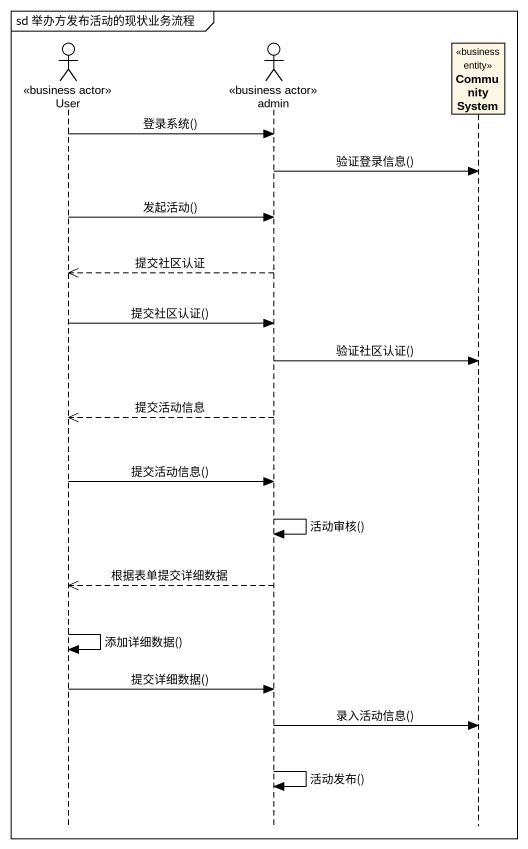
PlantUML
@startuml
mainframe sd 举办方发布活动的现状业务流程
hide footbox
actor User <<business actor>>
actor admin <<business actor>>
participant "Community System" as Community_System <<business entity>>

User -> admin : 登录系统()
admin -> Community_System : 验证登录信息()
User -> admin : 发起活动()
admin -->> User : 提交社区认证
User -> admin : 提交社区认证()
admin -> Community_System : 验证社区认证()
admin -->> User : 提交活动信息
User -> admin : 提交活动信息()
admin -> admin : 活动审核()
admin -->> User : 根据表单提交详细数据
User -> User : 添加详细数据()
User -> admin : 提交详细数据()
admin -> Community_System : 录入活动信息()
admin -> admin : 活动发布()
@enduml
